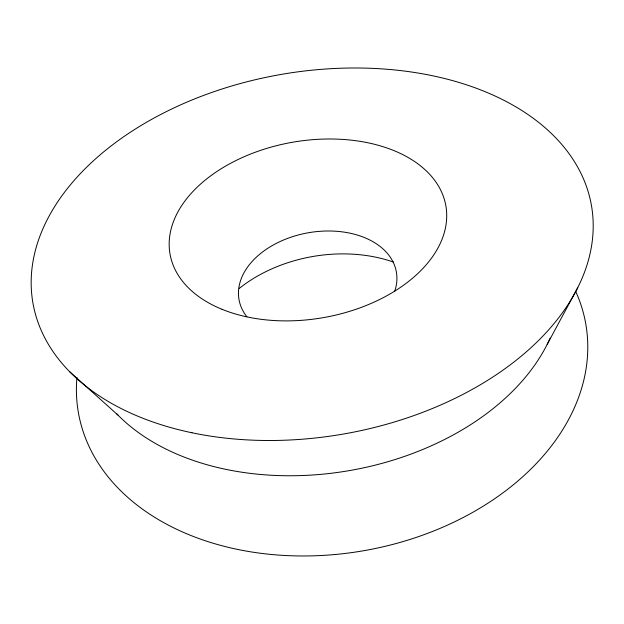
<?xml version="1.0" encoding="UTF-8"?>
<svg xmlns="http://www.w3.org/2000/svg" width="624" height="624" viewBox="0 0 624 624"><rect width="100%" height="100%" fill="white"/><g stroke="black" fill="none" stroke-linecap="round" stroke-linejoin="round"><path stroke-width="0.94" d="M547.201 344.354L577.676 287.789M69.592 371.654L117.897 415.022M575.663 291.361A257.54 185.117 -9.9 0 1 363.269 550.789A257.54 185.117 -9.9 0 1 76.931 377.458M239.273 288.405A127.475 90.698 -9.9 0 1 393.635 262.135M550.173 338.107A242.206 164.962 -9.9 0 1 349.799 470.527A242.206 164.962 -9.9 0 1 116.532 413.618M246.886 316.797A79.88 53.836 -9.9 0 1 308.646 232.705A79.88 53.836 -9.9 0 1 394.711 291.275M192.005 432.775A283.483 182.481 -9.9 0 0 592.27 210.951A283.483 182.481 -9.9 0 0 152.279 119.012A283.483 182.481 -9.9 0 0 192.005 432.775M222.011 309.301A140.018 89.037 -9.9 0 0 445.279 228.735A140.018 89.037 -9.9 0 0 256.534 151.78A140.018 89.037 -9.9 0 0 222.011 309.301"/></g></svg>
